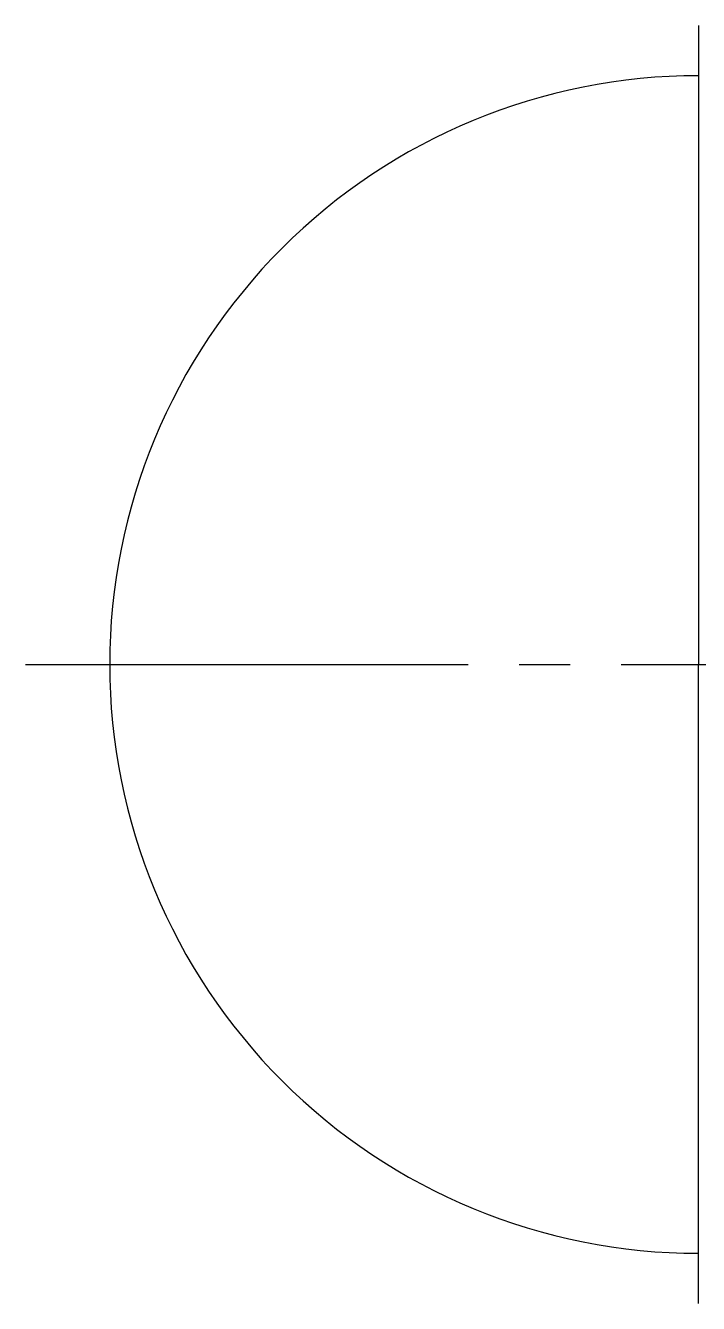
# Model space of a CAD drawing. Extents: x 71 to 290, y 122 to 219.
# Drawn here: x 131.82 to 151.58, y 159.47 to 197.01 of the extents above; entities that cross this region are included whole.
import ezdxf

# ---------------------------------------------------------------- set-up
doc = ezdxf.new("R2010")
doc.units = 0
doc.linetypes.add('CENTER', pattern=[17.5, 13, -1.5, 1.5, -1.5])
doc.layers.get('0').update_dxf_attribs({"linetype": 'CONTINUOUS'})
doc.layers.add('CENTER', color=1, linetype='CENTER')

msp = doc.modelspace()

# ---------------------------------------------------------------- linework, layer by layer
at = {"linetype": 'CONTINUOUS'}
for p in [(151.58, 197.009), (151.58, 159.474)]:
    msp.add_line(p, (151.58, 178.242), dxfattribs=at)
for centre, start, end in [((151.58, 178.244), 90, 180.0086), ((151.58, 178.239), 179.9914, 270)]:
    msp.add_arc(centre, 17.293, start, end, dxfattribs=at)
at = {"layer": 'CENTER', "color": 1, "linetype": 'CENTER'}
msp.add_line((131.815, 178.242), (290.108, 178.242), dxfattribs=at)

doc.saveas('drawing.dxf')
